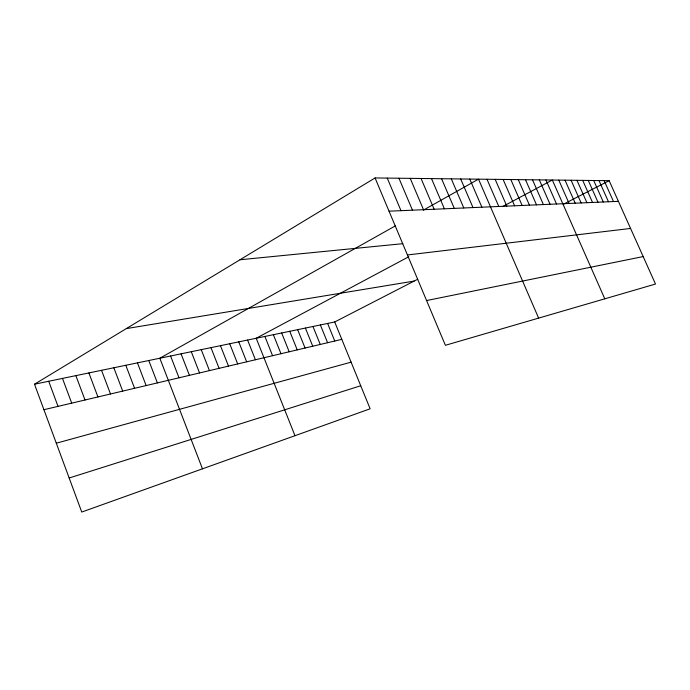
<?xml version="1.0" encoding="UTF-8"?>
<svg xmlns="http://www.w3.org/2000/svg" width="690" height="690" viewBox="0 0 690 690"><rect width="100%" height="100%" fill="white"/><g stroke="black" fill="none" stroke-linecap="round" stroke-linejoin="round"><path stroke-width="1.03" d="M34.5 384.209L334.71 321.98L370.133 408.791L81.748 512.049L34.5 384.209L375.075 177.951L609.149 180.694L655.5 284.038L445.386 345.293L375.075 177.951M395.292 225.915L159.821 358.231L202.472 468.829M423.349 210.148L478.506 179.159L538.623 318.107M408.773 256.74L256.206 338.255L294.992 435.701M502.579 206.612L552.336 180.021L604.794 298.822M334.71 321.98L417.709 279.252M563.618 204.128L609.149 180.694M69.164 478.006L360.732 385.753M56.304 443.204L351.098 362.147M43.919 409.705L341.8 339.359M426.593 300.555L643.184 256.568M126.287 328.621L414.181 281.072M407.436 254.964L630.574 228.45M239.973 259.768L402.813 243.682M389.039 211.183L618.413 201.342M604.138 180.633L613.505 201.558M598.989 180.573L608.468 201.773M593.702 180.513L603.302 201.989M588.277 180.444L597.989 202.222M582.696 180.383L592.529 202.455M576.961 180.314L586.914 202.696M571.07 180.245L581.144 202.946M565.007 180.176L575.21 203.196M558.762 180.099L569.095 203.455M545.919 179.952L556.519 203.999M539.313 179.874L550.051 204.275M532.508 179.788L543.384 204.559M525.495 179.711L536.518 204.861M518.268 179.624L529.437 205.163M510.816 179.538L522.132 205.473M503.122 179.452L514.602 205.801M495.179 179.357L506.822 206.129M486.985 179.262L498.784 206.474M469.743 179.055L481.887 207.198M460.679 178.952L473.004 207.587M451.295 178.839L463.801 207.975M441.574 178.727L454.279 208.389M431.5 178.607L444.395 208.811M421.055 178.486L434.148 209.251M410.214 178.356L423.513 209.708M398.949 178.227L412.465 210.183M387.245 178.089L400.985 210.674M327.612 323.455L334.771 341.015M320.376 324.956L327.586 342.714M312.967 326.491L320.246 344.448M305.403 328.061L312.743 346.225M297.657 329.665L305.075 348.036M289.748 331.304L297.226 349.882M281.649 332.977L289.196 351.779M273.369 334.693L280.977 353.72M264.891 336.453L272.576 355.704M247.581 340.041L255.412 359.757M238.757 341.869L246.649 361.827M229.71 343.749L237.688 363.949M220.455 345.664L228.502 366.114M210.968 347.631L219.092 368.339M201.247 349.649L209.441 370.616M191.285 351.71L199.557 372.954M181.065 353.832L189.414 375.343M170.577 356.005L179.012 377.801M148.781 360.516L157.389 382.907M137.448 362.871L146.133 385.563M125.804 365.286L134.576 388.298M113.841 367.761L122.699 391.101M101.534 370.314L110.486 393.981M88.889 372.936L97.928 396.948M75.874 375.636L85.017 400.002M62.488 378.405L71.717 403.141M48.697 381.268L58.029 406.376"/></g></svg>
